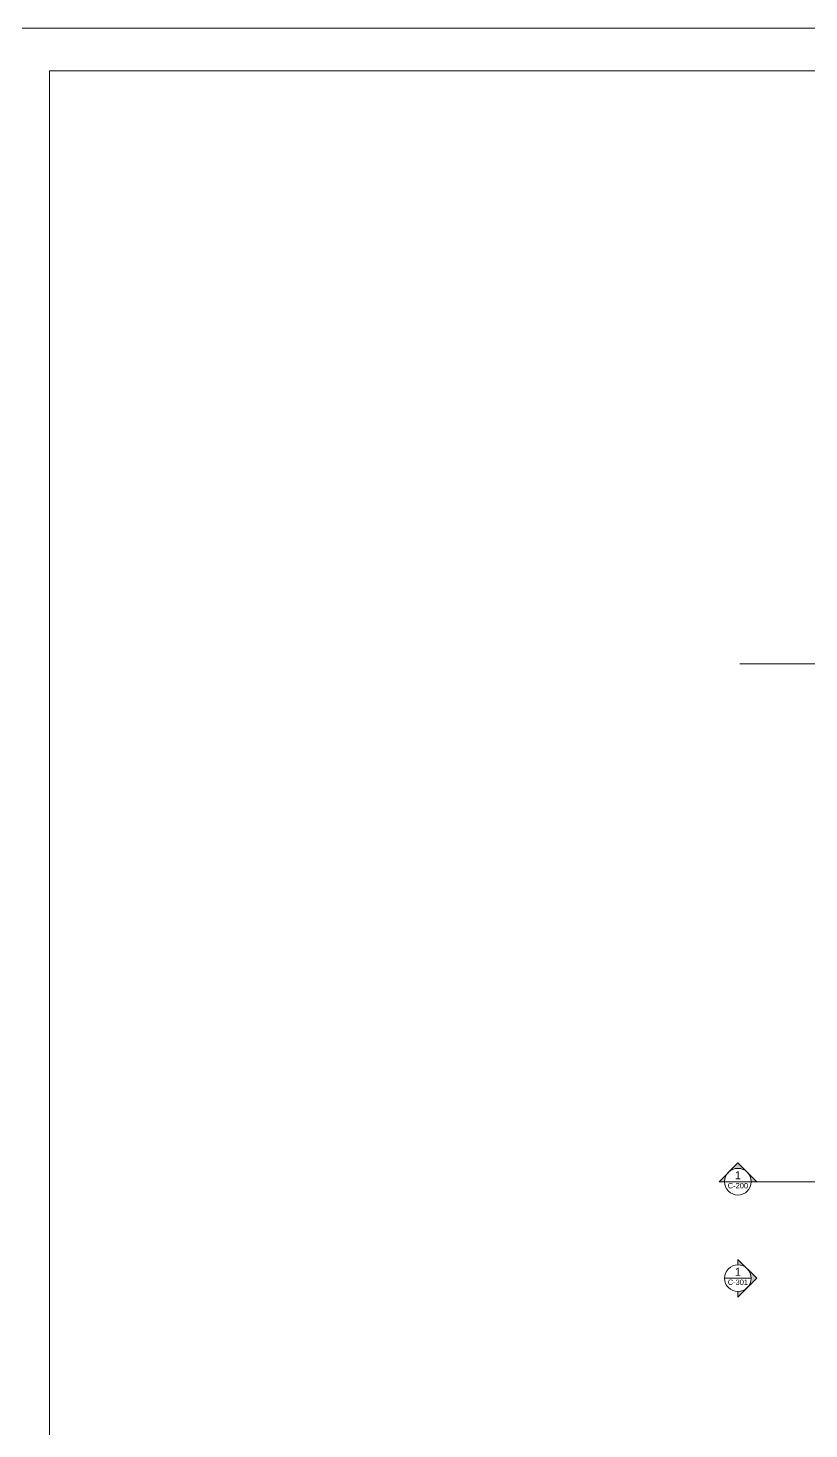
# Model space of a CAD drawing. Extents: x -9058 to 11890, y 0 to 8106.
# Drawn here: x 40 to 1503, y 1580 to 4205 of the extents above; entities that cross this region are included whole.
import ezdxf
from ezdxf.enums import TextEntityAlignment as Align

# ---------------------------------------------------------------- set-up
doc = ezdxf.new("R2010")
doc.units = 0
doc.header["$LTSCALE"] = 10
doc.header["$MEASUREMENT"] = 0
doc.layers.get('0').update_dxf_attribs({"color": 9, "lineweight": 9})
for name, color, linetype, lineweight in [('21', 9, 'Continuous', 9), ('21 @ 20', 9, 'Continuous', 9), ('40A', 9, 'Continuous', 9)]:
    doc.layers.add(name, color=color, linetype=linetype, lineweight=lineweight)
doc.styles.add('Arial', font='arial.ttf', dxfattribs={"height": 2.5})

# ---------------------------------------------------------------- blocks, each defined once
blk = doc.blocks.new('0_exteriorelevation2')
h = blk.add_hatch(color=256)
edge = h.paths.add_edge_path()
edge.add_arc((0, 0), 5, 45, 90)
edge.add_line((0, 5), (0, 7.07))
edge.add_line((0, 7.07), (3.54, 3.54))
edge = h.paths.add_edge_path()
edge.add_line((0, -5), (0, -7.07))
edge.add_line((0, -7.07), (3.54, -3.54))
edge.add_arc((0, 0), 5, 270, 315, ccw=False)
h.paths.add_polyline_path([(3.79, 3.28), (7.07, 0), (3.54, -3.54), (3.77, -3.29), (3.92, -3.11), (4.03, -2.96), (4.19, -2.73), (4.41, -2.36), (4.51, -2.15), (4.59, -1.99), (4.66, -1.81), (4.75, -1.55), (4.83, -1.3), (4.89, -1.03), (4.93, -0.84), (4.97, -0.5), (5, -0.18), (5, 0.07), (4.99, 0.36), (4.96, 0.6), (4.91, 0.94), (4.86, 1.16), (4.82, 1.32), (4.77, 1.51), (4.69, 1.75), (4.58, 2), (4.47, 2.25), (4.36, 2.45), (4.26, 2.62), (4.13, 2.82), (3.97, 3.03), (3.84, 3.2), (3.69, 3.37), (3.55, 3.52)])
for points in [[(0, -7.07), (7.07, 0), (0, 7.07), (0, 5)], [(0, -7.07), (7.07, 0), (0, 7.07), (0, 5)], [(-5, 0), (5, 0)], [(0, -5), (0, -7.07)], [(0, -5), (0, -7.07)]]:
    blk.add_lwpolyline(points)
blk.add_circle((0, 0), 5)
at = {"style": 'Arial'}
blk.add_attdef('KESITADI', text='', height=3, dxfattribs=at).set_placement((0, 0), align=Align.BOTTOM_CENTER)
blk.add_attdef('PAFTAADI', text='', height=2, dxfattribs=at).set_placement((0, -0.5), align=Align.TOP_CENTER)
blk = doc.blocks.new('0_buildingsection')
h = blk.add_hatch(color=256)
h.paths.add_polyline_path([(7.07, 0), (0, 7.07), (-7.07, 0)])
h.paths.add_polyline_path([(5, 0, 1), (-5, 0)], flags=16)
for points in [[(7.07, 0), (0, 7.07), (-7.07, 0), (25, 0)], [(7.07, 0), (0, 7.07), (-7.07, 0), (7.07, 0)]]:
    blk.add_lwpolyline(points)
blk.add_circle((0, 0), 5)
at = {"style": 'Arial'}
blk.add_attdef('KESITADI', text='', height=3, dxfattribs=at).set_placement((0, 0), align=Align.BOTTOM_CENTER)
blk.add_attdef('PAFTAADI', text='', height=2, dxfattribs=at).set_placement((0, -0.5), align=Align.TOP_CENTER)
blk = doc.blocks.new('0a_elevationtarget-p')
blk.add_lwpolyline([(16.6, 0), (-4, 0)])
at = {"style": 'Arial'}
blk.add_attdef('BITMISKOT', text='', height=2, dxfattribs=at).set_placement((4.5, 0), align=Align.BOTTOM_LEFT)
blk.add_attdef('KABAKOT', text='', height=2, dxfattribs=at).set_placement((4.5, -0.59), align=Align.TOP_LEFT)
blk = doc.blocks.new('*U1193')
at = {"layer": '21 @ 20', "xscale": 20, "yscale": 20, "zscale": -20, "rotation": 180}
blk.add_blockref('0a_elevationtarget-p', (1705.8, 3013.5), dxfattribs=at)

msp = doc.modelspace()

# ---------------------------------------------------------------- linework, layer by layer
at = {"layer": '21'}
msp.add_lwpolyline([(1334.7, 2043.03), (4353.45, 2043.03)], dxfattribs=at)
at = {"layer": '40A'}
for points in [[(5945, 4205), (0, 4205), (0, 0), (5945, 0)], [(5405.06, 80), (80, 80), (80, 4125), (5405.06, 4125)]]:
    msp.add_lwpolyline(points, close=True, dxfattribs=at)

# ---------------------------------------------------------------- block references
at = {"layer": '21', "color": 6}
msp.add_blockref('*U1193', (0, 0), dxfattribs=at)
at = {"layer": '21', "xscale": 5, "yscale": 5, "zscale": 5}
for name, p, values in [('0_buildingsection', (1370.06, 2043.03), {'KESITADI': '1', 'PAFTAADI': 'C-200'}), ('0_exteriorelevation2', (1370.06, 1862.12), {'KESITADI': '1', 'PAFTAADI': 'C-301'})]:
    msp.add_blockref(name, p, dxfattribs=at).add_auto_attribs(values)

doc.saveas('drawing.dxf')
